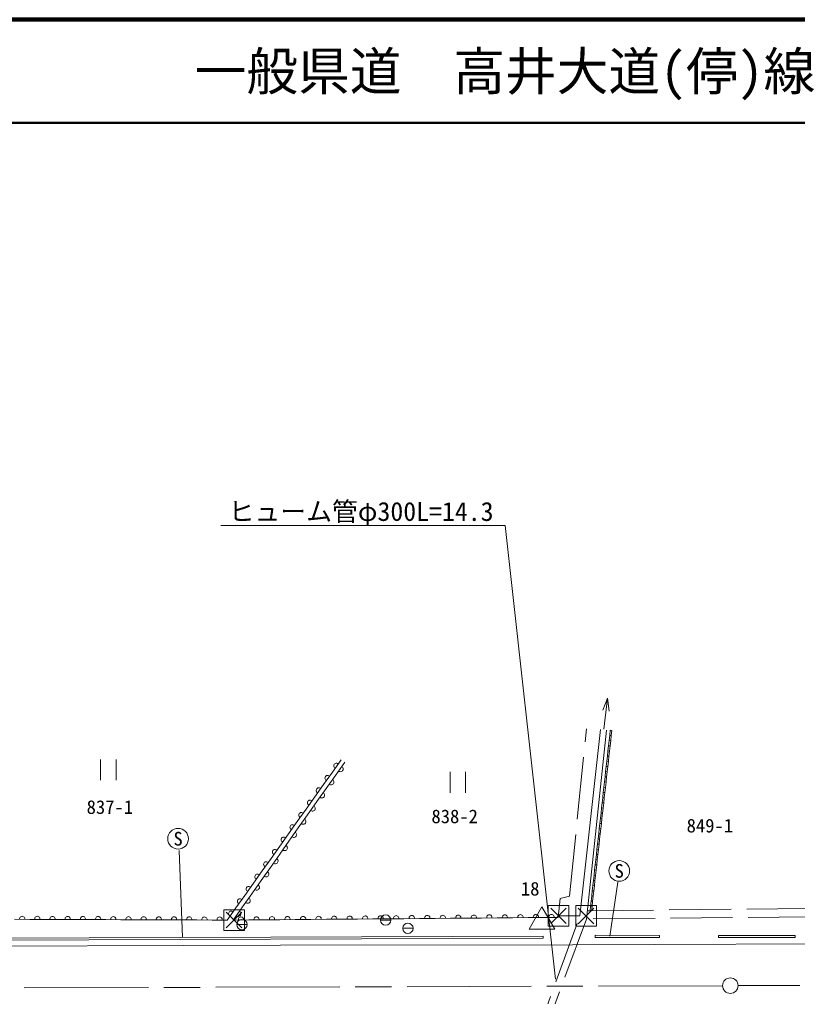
# Model space of a CAD drawing. Units: millimetres, scale not verified. Extents: x 40000 to 680000, y 20000 to 380000.
# Drawn here: x 199811 to 275010, y 285534 to 380000 of the extents above; entities that cross this region are included whole.
import ezdxf
from ezdxf.enums import TextEntityAlignment as Align

# ---------------------------------------------------------------- set-up
doc = ezdxf.new("R2010")
doc.units = ezdxf.units.MM
doc.header["$LTSCALE"] = 1000
doc.linetypes.add('CHAIN', pattern=[18.5, 12, -1.5, 3.5, -1.5])
doc.linetypes.add('DASHED', pattern=[7.5, 6, -1.5])
for name, color, linetype, lineweight in [('M-BGD', 7, 'Continuous', 13), ('M-BGD-EXST', 7, 'Continuous', 13), ('M-BMK', 2, 'CHAIN', 13), ('M-BMK-SRVR', 3, 'Continuous', 13), ('M-STR-HTXT', 7, 'Continuous', 13), ('M-STR-STRC', 7, 'Continuous', 13), ('M-TTL', 2, 'Continuous', 140), ('M-TTL-LINE', 7, 'Continuous', 50)]:
    doc.layers.add(name, color=color, linetype=linetype, lineweight=lineweight)
doc.layers.add('M-BMK-HTXT', color=7, linetype='Continuous')
doc.layers.add('M-TTL-TXT', color=7, linetype='Continuous')
doc.styles.add('ＭＳ ゴシック', font='')
doc.styles.get('ＭＳ ゴシック').set_extended_font_data('MS Gothic')

msp = doc.modelspace()

# ---------------------------------------------------------------- linework, layer by layer
at = {"layer": 'M-BGD'}
for p, q in [((256634, 314363), (256199, 313205)), ((256634, 314363), (256291, 311383)), ((256634, 314363), (256795, 313137)), ((256557, 311299), (254604, 293017)), ((256861, 310777), (256917, 311278)), ((256917, 311278), (257066, 311261)), ((257010, 310760), (257066, 311261)), ((256749, 309776), (256805, 310277)), ((256805, 310277), (256861, 310777)), ((256954, 310260), (256805, 310277)), ((257010, 310760), (256861, 310777)), ((256898, 309759), (256954, 310260)), ((256954, 310260), (257010, 310760)), ((256637, 308775), (256693, 309275)), ((256693, 309275), (256749, 309776)), ((256842, 309259), (256693, 309275)), ((256898, 309759), (256749, 309776)), ((256786, 308758), (256842, 309259)), ((256842, 309259), (256898, 309759)), ((230899, 308408), (230052, 307217)), ((230352, 306916), (231250, 308189)), ((256524, 307774), (256580, 308274)), ((256580, 308274), (256637, 308775)), ((256729, 308258), (256580, 308274)), ((256786, 308758), (256637, 308775)), ((256673, 307757), (256729, 308258)), ((256729, 308258), (256786, 308758)), ((230052, 307217), (229205, 306025)), ((256412, 306773), (256468, 307273)), ((256468, 307273), (256524, 307774)), ((256617, 307257), (256468, 307273)), ((256673, 307757), (256524, 307774)), ((256561, 306756), (256617, 307257)), ((256617, 307257), (256673, 307757)), ((229453, 305644), (230352, 306916)), ((256299, 305772), (256356, 306272)), ((256356, 306272), (256412, 306773)), ((256505, 306256), (256356, 306272)), ((256561, 306756), (256412, 306773)), ((256448, 305755), (256505, 306256)), ((256505, 306256), (256561, 306756)), ((229205, 306025), (228357, 304834)), ((228554, 304372), (229453, 305644)), ((256187, 304771), (256243, 305271)), ((256243, 305271), (256299, 305772)), ((256392, 305254), (256243, 305271)), ((256448, 305755), (256299, 305772)), ((256336, 304754), (256392, 305254)), ((256392, 305254), (256448, 305755)), ((228357, 304834), (227510, 303642)), ((227656, 303099), (228554, 304372)), ((256075, 303770), (256131, 304270)), ((256131, 304270), (256187, 304771)), ((256280, 304253), (256131, 304270)), ((256336, 304754), (256187, 304771)), ((256224, 303753), (256280, 304253)), ((256280, 304253), (256336, 304754)), ((227510, 303642), (226663, 302451)), ((255962, 302769), (256019, 303269)), ((256019, 303269), (256075, 303770)), ((256168, 303252), (256019, 303269)), ((256224, 303753), (256075, 303770)), ((256111, 302752), (256168, 303252)), ((256168, 303252), (256224, 303753)), ((226663, 302451), (225816, 301259)), ((226757, 301827), (227656, 303099)), ((255906, 302268), (255962, 302769)), ((256111, 302752), (255962, 302769)), ((256055, 302251), (256111, 302752)), ((225858, 300554), (226757, 301827)), ((255794, 301267), (255850, 301767)), ((255850, 301767), (255906, 302268)), ((255999, 301751), (255850, 301767)), ((256055, 302251), (255906, 302268)), ((255943, 301250), (255999, 301751)), ((255999, 301751), (256055, 302251)), ((224960, 299282), (225858, 300554)), ((225816, 301259), (224969, 300068)), ((255681, 300266), (255738, 300766)), ((255738, 300766), (255794, 301267)), ((255887, 300750), (255738, 300766)), ((255943, 301250), (255794, 301267)), ((255830, 300249), (255887, 300750)), ((255887, 300750), (255943, 301250)), ((224969, 300068), (224121, 298876)), ((255569, 299265), (255625, 299765)), ((255625, 299765), (255681, 300266)), ((255774, 299749), (255625, 299765)), ((255830, 300249), (255681, 300266)), ((255718, 299248), (255774, 299749)), ((255774, 299749), (255830, 300249)), ((224121, 298876), (223274, 297685)), ((224061, 298010), (224960, 299282)), ((255457, 298264), (255513, 298764)), ((255513, 298764), (255569, 299265)), ((255662, 298748), (255513, 298764)), ((255718, 299248), (255569, 299265)), ((255606, 298247), (255662, 298748)), ((255662, 298748), (255718, 299248)), ((223274, 297685), (222427, 296493)), ((223163, 296737), (224061, 298010)), ((255344, 297263), (255401, 297763)), ((255401, 297763), (255457, 298264)), ((255550, 297746), (255401, 297763)), ((255606, 298247), (255457, 298264)), ((255493, 297246), (255550, 297746)), ((255550, 297746), (255606, 298247)), ((222264, 295465), (223163, 296737)), ((255232, 296262), (255288, 296762)), ((255288, 296762), (255344, 297263)), ((255437, 296745), (255288, 296762)), ((255493, 297246), (255344, 297263)), ((255381, 296245), (255437, 296745)), ((255437, 296745), (255493, 297246)), ((222427, 296493), (221580, 295302)), ((255120, 295261), (255176, 295761)), ((255176, 295761), (255232, 296262)), ((255325, 295744), (255176, 295761)), ((255381, 296245), (255232, 296262)), ((255269, 295244), (255325, 295744)), ((255325, 295744), (255381, 296245)), ((221580, 295302), (220732, 294110)), ((221365, 294192), (222264, 295465)), ((255007, 294259), (255063, 294760)), ((255063, 294760), (255120, 295261)), ((255212, 294743), (255063, 294760)), ((255269, 295244), (255120, 295261)), ((255156, 294243), (255212, 294743)), ((255212, 294743), (255269, 295244)), ((220732, 294110), (219885, 292919)), ((220467, 292920), (221365, 294192)), ((255007, 294259), (254958, 293822)), ((254958, 293822), (255109, 293824)), ((255156, 294243), (255007, 294259)), ((255156, 294243), (255109, 293824)), ((200796, 292988), (199328, 292993)), ((202264, 292983), (200796, 292988)), ((203733, 292977), (202264, 292983)), ((205201, 292972), (203733, 292977)), ((206670, 292967), (205201, 292972)), ((208138, 292961), (206670, 292967)), ((209606, 292956), (208138, 292961)), ((211075, 292951), (209606, 292956)), ((212543, 292945), (211075, 292951)), ((214012, 292940), (212543, 292945)), ((215480, 292935), (214012, 292940)), ((216948, 292929), (215480, 292935)), ((218417, 292924), (216948, 292929)), ((219885, 292919), (218417, 292924)), ((221967, 292932), (220467, 292920)), ((223468, 292945), (221967, 292932)), ((224968, 292957), (223468, 292945)), ((226469, 292969), (224968, 292957)), ((227970, 292981), (226469, 292969)), ((229470, 292994), (227970, 292981)), ((230971, 293006), (229470, 292994)), ((232472, 293018), (230971, 293006)), ((233972, 293030), (232472, 293018)), ((235473, 293043), (233972, 293030)), ((236973, 293055), (235473, 293043)), ((238474, 293067), (236973, 293055)), ((239975, 293079), (238474, 293067)), ((241475, 293092), (239975, 293079)), ((242976, 293104), (241475, 293092)), ((244476, 293116), (242976, 293104)), ((245977, 293128), (244476, 293116)), ((247478, 293141), (245977, 293128)), ((248978, 293153), (247478, 293141)), ((250479, 293165), (248978, 293153)), ((250479, 293165), (251892, 293177)), ((189841, 291133), (250423, 291379)), ((189842, 290933), (250424, 291179)), ((250423, 291379), (250424, 291179)), ((255464, 291445), (255463, 291245)), ((255463, 291245), (261688, 291224)), ((255464, 291445), (261689, 291424)), ((261689, 291424), (261688, 291224)), ((267382, 291437), (274779, 291444)), ((267382, 291437), (267382, 291237)), ((267382, 291237), (274779, 291244)), ((274779, 291444), (274779, 291244))]:
    msp.add_line(p, q, dxfattribs=at)
at = {"layer": 'M-BGD', "linetype": 'DASHED'}
for p, q in [((254958, 293822), (254690, 293819)), ((255109, 293824), (276165, 294051)), ((249098, 279899), (253972, 293323)), ((254604, 293017), (249783, 279981)), ((276246, 293249), (254604, 293017))]:
    msp.add_line(p, q, dxfattribs=at)
msp.add_lwpolyline([(251892, 293177), (252080, 295001), (252966, 295232), (254620, 311400)], dxfattribs=at)
at = {"layer": 'M-BGD'}
msp.add_lwpolyline([(255969, 311352), (253972, 293323), (251908, 293331)], dxfattribs=at)
for centre, radius, start, end in [((230434, 307842), 249, 42.75429, 246.41581), ((230832, 307531), 262, 226.51554, 63.02096), ((229587, 306651), 249, 42.75429, 246.41581), ((229933, 306259), 262, 226.51554, 63.02096), ((228739, 305459), 249, 42.75429, 246.41581), ((229034, 304986), 262, 226.51504, 63.02326), ((227892, 304268), 249, 42.75537, 246.4161), ((227045, 303076), 249, 42.75429, 246.41581), ((228136, 303714), 262, 226.51405, 63.02297), ((227237, 302441), 262, 226.51405, 63.02297), ((226198, 301885), 249, 42.75537, 246.4161), ((226339, 301169), 262, 226.51405, 63.02297), ((225351, 300693), 249, 42.75429, 246.41581), ((224503, 299502), 249, 42.75321, 246.41689), ((225440, 299897), 262, 226.51405, 63.02297), ((223656, 298310), 249, 42.75429, 246.41581), ((224541, 298624), 262, 226.51613, 63.02217), ((223643, 297352), 262, 226.51613, 63.02217), ((222809, 297118), 249, 42.75429, 246.41581), ((221962, 295927), 249, 42.75429, 246.41581), ((222744, 296079), 262, 226.51613, 63.02217), ((221114, 294735), 249, 42.75429, 246.41581), ((221845, 294807), 262, 226.51613, 63.02217), ((220267, 293544), 249, 42.75429, 246.41581), ((200062, 293041), 250, 348.20447, 191.3788), ((201530, 293036), 250, 348.20562, 191.37766), ((202999, 293030), 250, 348.20424, 191.37669), ((204467, 293025), 250, 348.20562, 191.37766), ((205936, 293020), 250, 348.20424, 191.37669), ((207404, 293014), 250, 348.20562, 191.37766), ((208872, 293009), 250, 348.20635, 191.37693), ((210341, 293004), 250, 348.20562, 191.37766), ((211809, 292998), 250, 348.20447, 191.3788), ((213278, 292993), 250, 348.20562, 191.37766), ((214746, 292987), 250, 348.20447, 191.3788), ((216214, 292982), 250, 348.20539, 191.37555), ((217683, 292977), 250, 348.20563, 191.37765), ((219151, 292971), 250, 348.20424, 191.37669), ((220947, 293534), 262, 226.51613, 63.02217), ((221217, 292972), 254, 350.10422, 190.83273), ((222717, 292984), 254, 350.10422, 190.83273), ((224218, 292996), 254, 350.10289, 190.83178), ((225718, 293009), 254, 350.10499, 190.83198), ((227219, 293021), 254, 350.10609, 190.83085), ((228720, 293033), 254, 350.10422, 190.83273), ((230220, 293045), 254, 350.10311, 190.83386), ((231721, 293058), 254, 350.10289, 190.83178), ((233221, 293070), 254, 350.10289, 190.83178), ((234722, 293082), 254, 350.10609, 190.83085), ((236223, 293094), 254, 350.10423, 190.83271), ((237723, 293107), 254, 350.10311, 190.83386), ((239224, 293119), 254, 350.10289, 190.83178), ((240725, 293131), 254, 350.104, 190.83065), ((242225, 293144), 254, 350.10611, 190.83083), ((243726, 293156), 254, 350.10499, 190.83198), ((245226, 293168), 254, 350.10311, 190.83386), ((246727, 293180), 254, 350.104, 190.83065), ((248228, 293193), 254, 350.104, 190.83065), ((249728, 293205), 254, 350.10499, 190.83198), ((251229, 293217), 254, 350.10499, 190.83198)]:
    msp.add_arc(centre, radius, start, end, dxfattribs=at)
at = {"layer": 'M-BGD-EXST'}
for p, q in [((207638, 308435), (207638, 306435)), ((209138, 308435), (209138, 306435)), ((241423, 307239), (241423, 305239)), ((242923, 307239), (242923, 305239)), ((215226, 299657), (215556, 291239)), ((257660, 296584), (256866, 291364)), ((251158, 292581), (252658, 294081)), ((251158, 294081), (252658, 292581)), ((253826, 292565), (255326, 294065)), ((253826, 294065), (255326, 292565)), ((219794, 292172), (221294, 293672)), ((219794, 293672), (221294, 292172)), ((234702, 292923), (235702, 292923)), ((220812, 292481), (221812, 292481)), ((236860, 292122), (237860, 292122))]:
    msp.add_line(p, q, dxfattribs=at)
for points in [[(219544, 291922), (221544, 291922), (221544, 293922), (219544, 293922)], [(250313, 294198), (249076, 292056), (251550, 292056)], [(250908, 292331), (252908, 292331), (252908, 294331), (250908, 294331)], [(253576, 292315), (255576, 292315), (255576, 294315), (253576, 294315)]]:
    msp.add_lwpolyline(points, close=True, dxfattribs=at)
for centre, radius in [((215138, 300786), 1000), ((257782, 297674), 1000), ((221312, 292481), 500), ((235202, 292923), 500), ((237360, 292122), 500)]:
    msp.add_circle(centre, radius, dxfattribs=at)
at = {"layer": 'M-BMK'}
for p, q in [((267770, 286577), (169119, 286260)), ((367734, 286877), (269270, 286581))]:
    msp.add_line(p, q, dxfattribs=at)
at = {"layer": 'M-BMK-SRVR'}
msp.add_circle((268520, 286579), 750, dxfattribs=at)
at = {"layer": 'M-STR-HTXT'}
msp.add_lwpolyline([(251634, 287204), (246744, 331069), (219275, 331069)], dxfattribs=at)
at = {"layer": 'M-STR-STRC'}
msp.add_lwpolyline([(568593, 290718), (502506, 290507), (412781, 290461), (316499, 290785), (253255, 290532), (225043, 290509), (187661, 290372)], dxfattribs=at)
at = {"layer": 'M-TTL'}
msp.add_line((680000, 380000), (40000, 380000), dxfattribs=at)
at = {"layer": 'M-TTL-LINE'}
msp.add_line((40000, 370000), (680000, 370000), dxfattribs=at)

# ---------------------------------------------------------------- texts
at = {"layer": 'M-BGD-EXST', "style": 'ＭＳ ゴシック'}
for p in [(215138, 300786), (257782, 297674)]:
    msp.add_text('S', height=1320, dxfattribs=at).set_placement(p, align=Align.MIDDLE_CENTER)
at = {"layer": 'M-BMK-HTXT', "style": 'ＭＳ ゴシック'}
for s, p in [('837-1', (208538, 303847)), ('838-2', (241874, 302950)), ('849-1', (266540, 302053)), ('18', (249175, 295952))]:
    msp.add_text(s, height=1320, dxfattribs=at).set_placement(p, align=Align.MIDDLE_CENTER)
at = {"layer": 'M-STR-HTXT', "style": 'ＭＳ ゴシック'}
msp.add_text('ヒューム管φ300L=14.3', height=1833, dxfattribs=at).set_placement((232824, 332432), align=Align.MIDDLE_CENTER)
at = {"layer": 'M-TTL-TXT', "style": 'ＭＳ ゴシック'}
msp.add_text('一般県道\u3000高井大道(停)線', height=3666, dxfattribs=at).set_placement((216734, 375000), align=Align.MIDDLE_LEFT)

doc.saveas('drawing.dxf')
